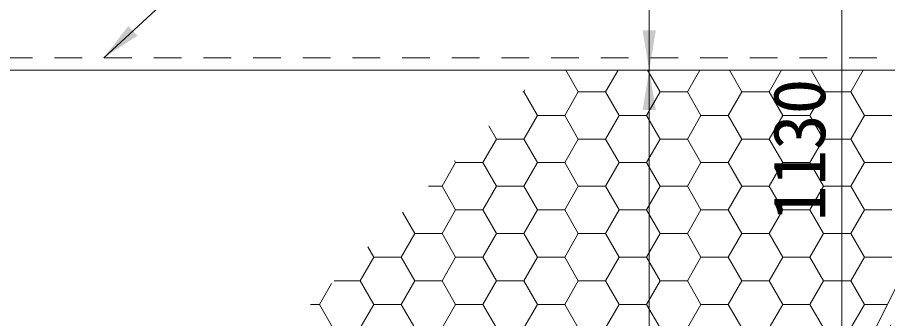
# Model space of a CAD drawing. Units: millimetres at full size, sheet at 1:30; details may follow other scales. Extents: x 47825 to 82541, y -23349 to -5561.
# Drawn here: x 53363 to 54072, y -10452 to -10206 of the extents above; entities that cross this region are included whole.
import ezdxf
from ezdxf.enums import TextEntityAlignment as Align

# ---------------------------------------------------------------- set-up
doc = ezdxf.new("R2010")
doc.units = ezdxf.units.MM
doc.header["$LTSCALE"] = 30
doc.linetypes.add('USER1', pattern=[1.35, 0.75, -0.6])
doc.layers.add('ハッチング', color=7, linetype='Continuous', lineweight=5)
doc.layers.add('寸法線', color=7, linetype='Continuous', lineweight=9)
doc.styles.add('ＭＳ ゴシック', font='')
doc.styles.get('ＭＳ ゴシック').set_extended_font_data('MS Gothic')

# ---------------------------------------------------------------- blocks, each defined once
blk = doc.blocks.new('filled_arrow')
at = {"color": 0, "linetype": 'Continuous', "lineweight": -2}
blk.add_solid([(7.5, 1.25), (0, 0), (7.5, -1.25)], dxfattribs=at)

msp = doc.modelspace()

# ---------------------------------------------------------------- linework, layer by layer
at = {"layer": 'ハッチング', "lineweight": 20}
for p, q in [((51737.33, -10249.14), (54167.33, -10249.14)), ((54167.33, -10249.14), (53652.33, -11279.14))]:
    msp.add_line(p, q, dxfattribs=at)
at = {"layer": 'ハッチング'}
for p, q in [((53819.94, -10266.71), (53809.8, -10249.14)), ((53842.17, -10266.71), (53852.31, -10249.14)), ((53886.62, -10266.71), (53876.47, -10249.14)), ((53908.84, -10266.71), (53918.98, -10249.14)), ((53953.29, -10266.71), (53943.15, -10249.14)), ((53975.52, -10266.71), (53985.66, -10249.14)), ((54019.97, -10266.71), (54009.82, -10249.14)), ((54042.19, -10266.71), (54052.33, -10249.14)), ((53774.81, -10266.71), (53775.49, -10266.71)), ((53775.49, -10266.71), (53776.42, -10265.1)), ((53786.6, -10285.96), (53775.49, -10266.71)), ((53808.83, -10285.96), (53819.94, -10266.71)), ((53819.94, -10266.71), (53842.17, -10266.71)), ((53853.28, -10285.96), (53842.17, -10266.71)), ((53875.5, -10285.96), (53886.62, -10266.71)), ((53886.62, -10266.71), (53908.84, -10266.71)), ((53919.95, -10285.96), (53908.84, -10266.71)), ((53942.18, -10285.96), (53953.29, -10266.71)), ((53953.29, -10266.71), (53975.52, -10266.71)), ((53986.63, -10285.96), (53975.52, -10266.71)), ((54008.85, -10285.96), (54019.97, -10266.71)), ((54019.97, -10266.71), (54042.19, -10266.71)), ((54053.3, -10285.96), (54042.19, -10266.71)), ((53775.49, -10305.21), (53786.6, -10285.96)), ((53786.6, -10285.96), (53808.83, -10285.96)), ((53819.94, -10305.21), (53808.83, -10285.96)), ((53842.17, -10305.21), (53853.28, -10285.96)), ((53853.28, -10285.96), (53875.5, -10285.96)), ((53886.62, -10305.21), (53875.5, -10285.96)), ((53908.84, -10305.21), (53919.95, -10285.96)), ((53919.95, -10285.96), (53942.18, -10285.96)), ((53953.29, -10305.21), (53942.18, -10285.96)), ((53975.52, -10305.21), (53986.63, -10285.96)), ((53986.63, -10285.96), (54008.85, -10285.96)), ((54019.97, -10305.21), (54008.85, -10285.96)), ((54042.19, -10305.21), (54053.3, -10285.96)), ((54053.3, -10285.96), (54075.53, -10285.96)), ((53753.27, -10305.21), (53747.06, -10294.46)), ((53742.15, -10324.45), (53753.27, -10305.21)), ((53753.27, -10305.21), (53775.49, -10305.21)), ((53786.6, -10324.45), (53775.49, -10305.21)), ((53808.83, -10324.45), (53819.94, -10305.21)), ((53819.94, -10305.21), (53842.17, -10305.21)), ((53853.28, -10324.45), (53842.17, -10305.21)), ((53875.5, -10324.45), (53886.62, -10305.21)), ((53886.62, -10305.21), (53908.84, -10305.21)), ((53919.95, -10324.45), (53908.84, -10305.21)), ((53942.18, -10324.45), (53953.29, -10305.21)), ((53953.29, -10305.21), (53975.52, -10305.21)), ((53986.63, -10324.45), (53975.52, -10305.21)), ((54008.85, -10324.45), (54019.97, -10305.21)), ((54019.97, -10305.21), (54042.19, -10305.21)), ((54053.3, -10324.45), (54042.19, -10305.21)), ((53719.93, -10324.45), (53718.88, -10322.64)), ((53708.82, -10343.7), (53719.93, -10324.45)), ((53719.93, -10324.45), (53742.15, -10324.45)), ((53753.27, -10343.7), (53742.15, -10324.45)), ((53775.49, -10343.7), (53786.6, -10324.45)), ((53786.6, -10324.45), (53808.83, -10324.45)), ((53819.94, -10343.7), (53808.83, -10324.45)), ((53842.17, -10343.7), (53853.28, -10324.45)), ((53853.28, -10324.45), (53875.5, -10324.45)), ((53886.62, -10343.7), (53875.5, -10324.45)), ((53908.84, -10343.7), (53919.95, -10324.45)), ((53919.95, -10324.45), (53942.18, -10324.45)), ((53953.29, -10343.7), (53942.18, -10324.45)), ((53975.52, -10343.7), (53986.63, -10324.45)), ((53986.63, -10324.45), (54008.85, -10324.45)), ((54019.97, -10343.7), (54008.85, -10324.45)), ((54042.19, -10343.7), (54053.3, -10324.45)), ((54053.3, -10324.45), (54075.53, -10324.45)), ((53697.82, -10343.7), (53708.82, -10343.7)), ((53719.93, -10362.95), (53708.82, -10343.7)), ((53742.15, -10362.95), (53753.27, -10343.7)), ((53753.27, -10343.7), (53775.49, -10343.7)), ((53786.6, -10362.95), (53775.49, -10343.7)), ((53808.83, -10362.95), (53819.94, -10343.7)), ((53819.94, -10343.7), (53842.17, -10343.7)), ((53853.28, -10362.95), (53842.17, -10343.7)), ((53875.5, -10362.95), (53886.62, -10343.7)), ((53886.62, -10343.7), (53908.84, -10343.7)), ((53919.95, -10362.95), (53908.84, -10343.7)), ((53942.18, -10362.95), (53953.29, -10343.7)), ((53953.29, -10343.7), (53975.52, -10343.7)), ((53986.63, -10362.95), (53975.52, -10343.7)), ((54008.85, -10362.95), (54019.97, -10343.7)), ((54019.97, -10343.7), (54042.19, -10343.7)), ((54053.3, -10362.95), (54042.19, -10343.7)), ((53686.59, -10382.2), (53676.61, -10364.91)), ((53708.82, -10382.2), (53719.93, -10362.95)), ((53719.93, -10362.95), (53742.15, -10362.95)), ((53753.27, -10382.2), (53742.15, -10362.95)), ((53775.49, -10382.2), (53786.6, -10362.95)), ((53786.6, -10362.95), (53808.83, -10362.95)), ((53819.94, -10382.2), (53808.83, -10362.95)), ((53842.17, -10382.2), (53853.28, -10362.95)), ((53853.28, -10362.95), (53875.5, -10362.95)), ((53886.62, -10382.2), (53875.5, -10362.95)), ((53908.84, -10382.2), (53919.95, -10362.95)), ((53919.95, -10362.95), (53942.18, -10362.95)), ((53953.29, -10382.2), (53942.18, -10362.95)), ((53975.52, -10382.2), (53986.63, -10362.95)), ((53986.63, -10362.95), (54008.85, -10362.95)), ((54019.97, -10382.2), (54008.85, -10362.95)), ((54042.19, -10382.2), (54053.3, -10362.95)), ((54053.3, -10362.95), (54075.53, -10362.95)), ((53675.48, -10401.44), (53686.59, -10382.2)), ((53686.59, -10382.2), (53708.82, -10382.2)), ((53719.93, -10401.44), (53708.82, -10382.2)), ((53742.15, -10401.44), (53753.27, -10382.2)), ((53753.27, -10382.2), (53775.49, -10382.2)), ((53786.6, -10401.44), (53775.49, -10382.2)), ((53808.83, -10401.44), (53819.94, -10382.2)), ((53819.94, -10382.2), (53842.17, -10382.2)), ((53853.28, -10401.44), (53842.17, -10382.2)), ((53875.5, -10401.44), (53886.62, -10382.2)), ((53886.62, -10382.2), (53908.84, -10382.2)), ((53919.95, -10401.44), (53908.84, -10382.2)), ((53942.18, -10401.44), (53953.29, -10382.2)), ((53953.29, -10382.2), (53975.52, -10382.2)), ((53986.63, -10401.44), (53975.52, -10382.2)), ((54008.85, -10401.44), (54019.97, -10382.2)), ((54019.97, -10382.2), (54042.19, -10382.2)), ((54053.3, -10401.44), (54042.19, -10382.2)), ((53653.25, -10401.44), (53648.43, -10393.09)), ((53642.14, -10420.69), (53653.25, -10401.44)), ((53653.25, -10401.44), (53675.48, -10401.44)), ((53686.59, -10420.69), (53675.48, -10401.44)), ((53708.82, -10420.69), (53719.93, -10401.44)), ((53719.93, -10401.44), (53742.15, -10401.44)), ((53753.27, -10420.69), (53742.15, -10401.44)), ((53775.49, -10420.69), (53786.6, -10401.44)), ((53786.6, -10401.44), (53808.83, -10401.44)), ((53819.94, -10420.69), (53808.83, -10401.44)), ((53842.17, -10420.69), (53853.28, -10401.44)), ((53853.28, -10401.44), (53875.5, -10401.44)), ((53886.62, -10420.69), (53875.5, -10401.44)), ((53908.84, -10420.69), (53919.95, -10401.44)), ((53919.95, -10401.44), (53942.18, -10401.44)), ((53953.29, -10420.69), (53942.18, -10401.44)), ((53975.52, -10420.69), (53986.63, -10401.44)), ((53986.63, -10401.44), (54008.85, -10401.44)), ((54019.97, -10420.69), (54008.85, -10401.44)), ((54042.19, -10420.69), (54053.3, -10401.44)), ((54053.3, -10401.44), (54075.53, -10401.44)), ((53608.8, -10439.94), (53618.67, -10422.85)), ((53620.83, -10420.69), (53642.14, -10420.69)), ((53653.25, -10439.94), (53642.14, -10420.69)), ((53675.48, -10439.94), (53686.59, -10420.69)), ((53686.59, -10420.69), (53708.82, -10420.69)), ((53719.93, -10439.94), (53708.82, -10420.69)), ((53742.15, -10439.94), (53753.27, -10420.69)), ((53753.27, -10420.69), (53775.49, -10420.69)), ((53786.6, -10439.94), (53775.49, -10420.69)), ((53808.83, -10439.94), (53819.94, -10420.69)), ((53819.94, -10420.69), (53842.17, -10420.69)), ((53853.28, -10439.94), (53842.17, -10420.69)), ((53875.5, -10439.94), (53886.62, -10420.69)), ((53886.62, -10420.69), (53908.84, -10420.69)), ((53919.95, -10439.94), (53908.84, -10420.69)), ((53942.18, -10439.94), (53953.29, -10420.69)), ((53953.29, -10420.69), (53975.52, -10420.69)), ((53986.63, -10439.94), (53975.52, -10420.69)), ((54008.85, -10439.94), (54019.97, -10420.69)), ((54019.97, -10420.69), (54042.19, -10420.69)), ((54053.3, -10439.94), (54042.19, -10420.69)), ((53601.58, -10439.94), (53608.8, -10439.94)), ((53619.92, -10459.19), (53608.8, -10439.94)), ((53642.14, -10459.19), (53653.25, -10439.94)), ((53653.25, -10439.94), (53675.48, -10439.94)), ((53686.59, -10459.19), (53675.48, -10439.94)), ((53708.82, -10459.19), (53719.93, -10439.94)), ((53719.93, -10439.94), (53742.15, -10439.94)), ((53753.27, -10459.19), (53742.15, -10439.94)), ((53775.49, -10459.19), (53786.6, -10439.94)), ((53786.6, -10439.94), (53808.83, -10439.94)), ((53819.94, -10459.19), (53808.83, -10439.94)), ((53842.17, -10459.19), (53853.28, -10439.94)), ((53853.28, -10439.94), (53875.5, -10439.94)), ((53886.62, -10459.19), (53875.5, -10439.94)), ((53908.84, -10459.19), (53919.95, -10439.94)), ((53919.95, -10439.94), (53942.18, -10439.94)), ((53953.29, -10459.19), (53942.18, -10439.94)), ((53975.52, -10459.19), (53986.63, -10439.94)), ((53986.63, -10439.94), (54008.85, -10439.94)), ((54019.97, -10459.19), (54008.85, -10439.94)), ((54042.19, -10459.19), (54053.3, -10439.94)), ((54053.3, -10439.94), (54071.93, -10439.94))]:
    msp.add_line(p, q, dxfattribs=at)
at = {"layer": 'ハッチング', "linetype": 'USER1', "lineweight": 9}
msp.add_lwpolyline([(53352.33, -10239.14), (54183.51, -10239.14), (53708.51, -11189.14), (52196.15, -11189.14), (51721.15, -10239.14), (52552.33, -10239.14)], dxfattribs=at)
at = {"layer": '寸法線'}
for p, q in [((53877.79, -9749.14), (53877.79, -10249.14)), ((54034.94, -10879.14), (54034.94, -9749.14)), ((53702.33, -10249.14), (53877.79, -10249.14)), ((53702.33, -10249.14), (53877.79, -10249.14)), ((53877.79, -10749.14), (53877.79, -10249.14))]:
    msp.add_line(p, q, dxfattribs=at)
msp.add_lwpolyline([(53432.94, -10239.14), (53552.59, -10128.49), (53846.51, -10128.49)], dxfattribs=at)

# ---------------------------------------------------------------- block references
at = {"layer": '寸法線', "xscale": 4.33, "yscale": 4.33}
for p, rotation in [((53432.94, -10239.14), 42.8), ((53877.79, -10249.14), 90), ((53877.79, -10249.14), 270)]:
    msp.add_blockref('filled_arrow', p, dxfattribs=dict(at, rotation=rotation))

# ---------------------------------------------------------------- texts
at = {"layer": '寸法線', "style": 'ＭＳ ゴシック'}
msp.add_text('1130', height=42.72, rotation=90, dxfattribs=at).set_placement((53999.94, -10314.14), align=Align.MIDDLE_CENTER)

doc.saveas('drawing.dxf')
